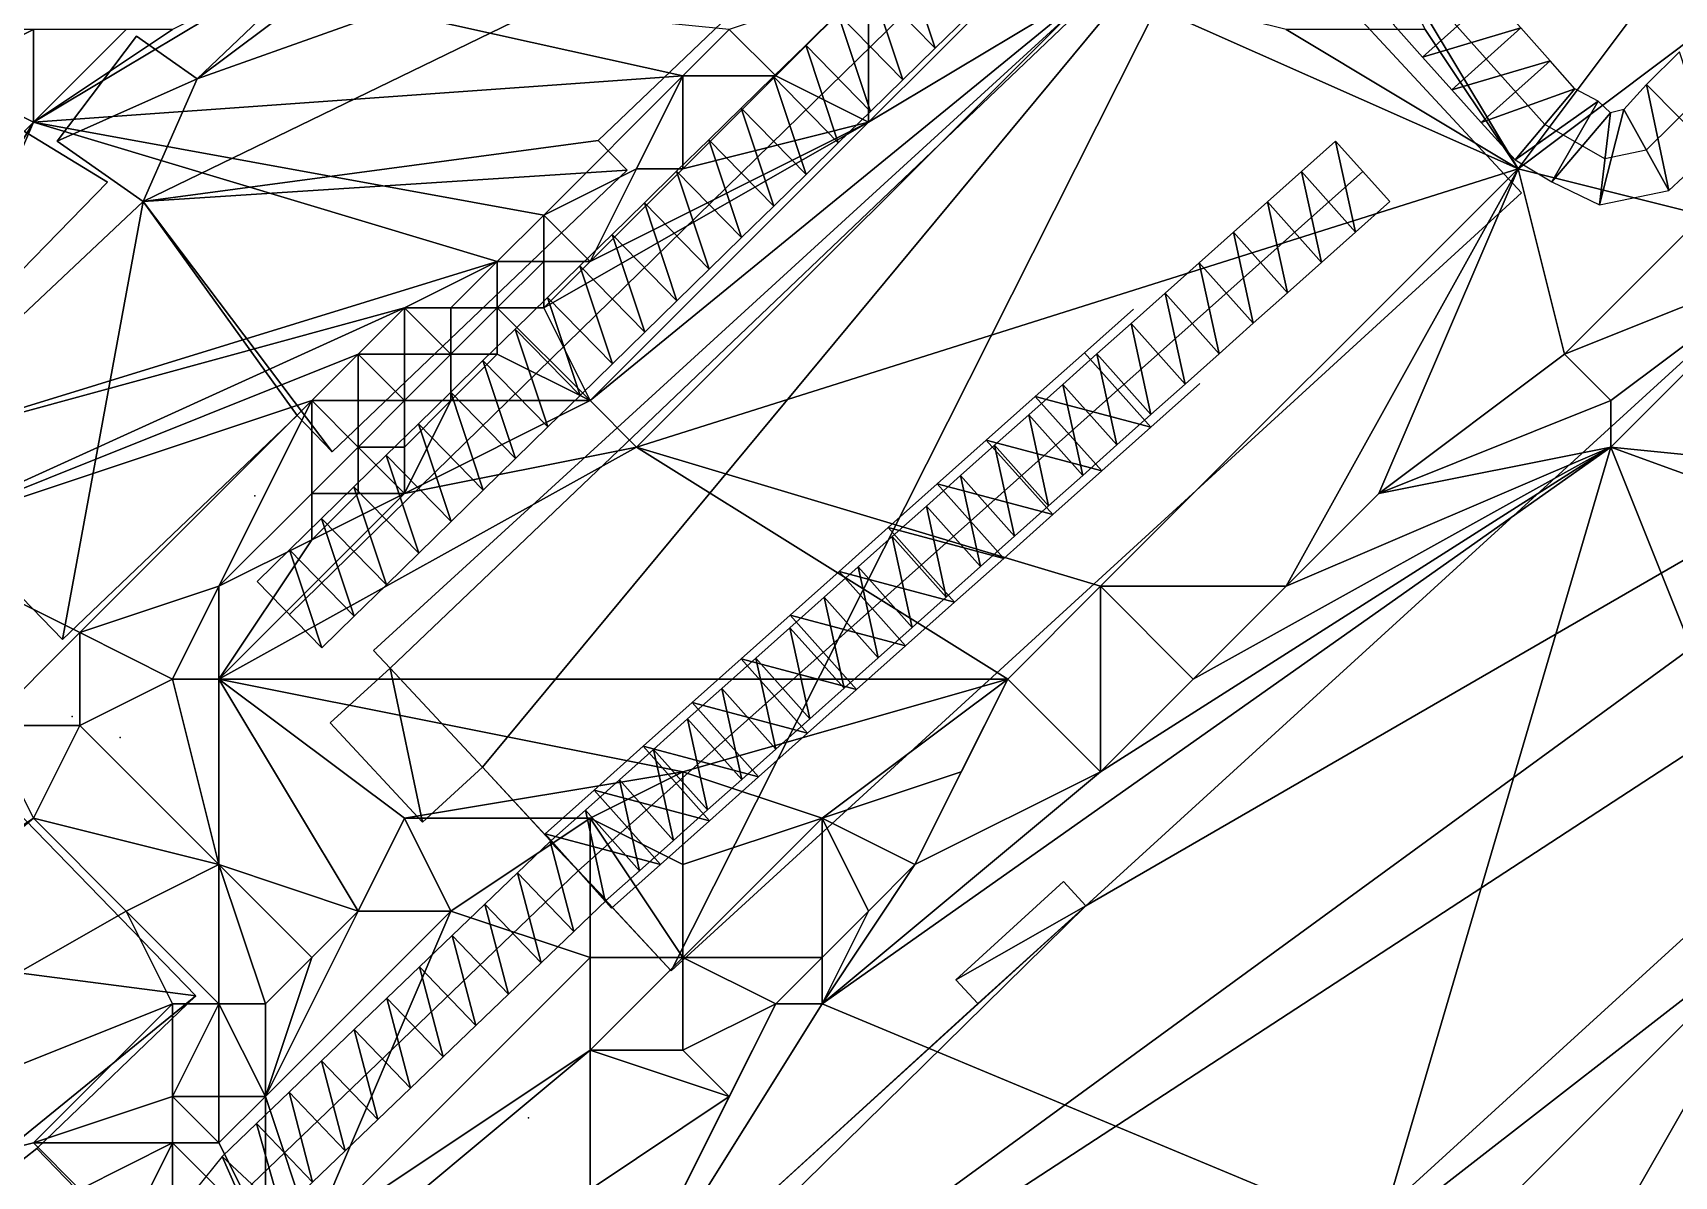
# Model space of a CAD drawing. Header units: metres. Extents: x -1103 to 901, y -902 to 905.
# Drawn here: x -998 to -927.3, y -407.4 to -358.1 of the extents above; entities that cross this region are included whole.
import ezdxf

# ---------------------------------------------------------------- set-up
doc = ezdxf.new("R2010")
doc.units = ezdxf.units.M
for name, color, linetype in [('OSM_BUILDING_FOOTPRINTS', 7, 'CONTINUOUS'), ('OSM_BUILDING_ROOFS', 1, 'CONTINUOUS'), ('OSM_BUILDING_WALLS', 8, 'CONTINUOUS'), ('OSM_RAIL_AXES', 6, 'CONTINUOUS'), ('OSM_RAIL_SURFACE', 7, 'CONTINUOUS'), ('OSM_ROAD_AXES', 2, 'CONTINUOUS'), ('OSM_ROAD_SURFACE', 9, 'CONTINUOUS'), ('OSM_TERRAIN', 3, 'CONTINUOUS'), ('OSM_TREES', 3, 'CONTINUOUS'), ('OSM_TUNNELS', 252, 'CONTINUOUS')]:
    doc.layers.add(name, color=color, linetype=linetype)

msp = doc.modelspace()

# ---------------------------------------------------------------- linework, layer by layer
at = {"layer": 'OSM_BUILDING_FOOTPRINTS'}
msp.add_polyline3d([(-958.97, -348.765, 14.446), (-973.649, -362.788, 14.446), (-972.4, -364.071, 14.446), (-985.112, -376.203, 14.446), (-986.626, -374.633, 14.446), (-996.74, -384.298, 14.446), (-1004.654, -376.137, 14.446), (-993.269, -365.409, 14.446), (-993.269, -365.409, 14.446), (-996.972, -362.811, 14.446), (-993.557, -358.287, 14.446), (-990.937, -360.123, 14.446), (-985.941, -355.357, 14.446)], dxfattribs=at)
for points in [[(-946.656, -351.231, 12.343), (-983.332, -384.774, 12.343), (-982.624, -385.537, 12.343), (-985.2, -387.892, 12.343), (-981.231, -392.172, 12.343), (-978.645, -389.805, 12.343), (-974.511, -394.273, 12.343), (-970.509, -398.586, 12.343), (-933.845, -365.043, 12.343), (-946.656, -351.231, 12.343)], [(-907.383, -354.504, 11.038), (-918.845, -364.966, 11.038), (-952.636, -395.777, 11.038), (-953.597, -394.726, 11.038), (-958.24, -398.962, 11.038), (-957.289, -399.99, 11.038), (-967.536, -409.335, 11.038), (-968.265, -408.539, 11.038), (-972.687, -412.576, 11.038), (-971.957, -413.361, 11.038), (-985, -425.25, 11.038), (-983.862, -426.499, 11.038), (-1002.918, -443.873, 11.038), (-997.402, -449.845, 11.038), (-995.965, -448.54, 11.038), (-992.173, -452.643, 11.038), (-990.128, -454.855, 11.038), (-896.594, -369.566, 11.038), (-900.319, -365.529, 11.038), (-898.628, -363.981, 11.038), (-907.383, -354.504, 11.038)], [(-1009.076, -370.884, 15.405), (-1000.134, -361.34, 15.405), (-994.806, -364.58, 15.405), (-1000.631, -370.563, 15.405), (-1003.295, -370.541, 15.405), (-1007.119, -372.974, 15.405), (-1009.076, -370.884, 15.405)], [(-1005.295, -397.801, 12.733), (-1006.025, -397.049, 12.733), (-1039.804, -429.42, 12.733), (-1034.377, -435.005, 12.733), (-1042.468, -442.746, 12.733), (-1036.012, -449.392, 12.733), (-1031.093, -444.692, 12.733), (-1029.844, -445.975, 12.733), (-993.291, -410.95, 12.733), (-997.856, -406.239, 12.733), (-990.992, -399.659, 12.733), (-998.818, -391.597, 12.733), (-1005.295, -397.801, 12.733)]]:
    msp.add_polyline3d(points, close=True, dxfattribs=at)
at = {"layer": 'OSM_BUILDING_ROOFS'}
for points in [[(-990.937, -360.123, 24.446), (-958.97, -348.765, 24.446), (-971.118, -345.293, 24.446)], [(-971.118, -345.293, 24.446), (-985.941, -355.357, 24.446), (-990.937, -360.123, 24.446)], [(-993.269, -365.409, 24.446), (-973.649, -362.788, 24.446), (-958.97, -348.765, 24.446)], [(-990.937, -360.123, 24.446), (-993.269, -365.409, 24.446), (-958.97, -348.765, 24.446)], [(-946.656, -351.231, 17.543), (-983.332, -384.774, 17.543), (-982.624, -385.537, 17.543)], [(-978.645, -389.805, 17.543), (-946.656, -351.231, 17.543), (-982.624, -385.537, 17.543)], [(-978.645, -389.805, 17.543), (-970.509, -398.586, 17.543), (-946.656, -351.231, 17.543)], [(-970.509, -398.586, 17.543), (-933.845, -365.043, 17.543), (-946.656, -351.231, 17.543)], [(-990.937, -360.123, 24.446), (-993.557, -358.287, 24.446), (-996.972, -362.811, 24.446)], [(-990.937, -360.123, 24.446), (-996.972, -362.811, 24.446), (-993.269, -365.409, 24.446)], [(-1000.134, -361.34, 25.405), (-1000.631, -370.563, 25.405), (-994.806, -364.58, 25.405)], [(-993.269, -365.409, 24.446), (-972.4, -364.071, 24.446), (-973.649, -362.788, 24.446)], [(-993.269, -365.409, 24.446), (-985.112, -376.203, 24.446), (-972.4, -364.071, 24.446)], [(-900.319, -365.529, 16.238), (-918.845, -364.966, 16.238), (-952.636, -395.777, 16.238)], [(-993.269, -365.409, 24.446), (-1004.654, -376.137, 24.446), (-996.74, -384.298, 24.446)], [(-993.269, -365.409, 24.446), (-996.74, -384.298, 24.446), (-986.626, -374.633, 24.446)], [(-993.269, -365.409, 24.446), (-986.626, -374.633, 24.446), (-985.112, -376.203, 24.446)], [(-983.862, -426.499, 16.238), (-896.594, -369.566, 16.238), (-900.319, -365.529, 16.238)], [(-983.862, -426.499, 16.238), (-900.319, -365.529, 16.238), (-952.636, -395.777, 16.238)], [(-983.862, -426.499, 16.238), (-990.128, -454.855, 16.238), (-896.594, -369.566, 16.238)], [(-982.624, -385.537, 17.543), (-985.2, -387.892, 17.543), (-981.231, -392.172, 17.543)], [(-982.624, -385.537, 17.543), (-981.231, -392.172, 17.543), (-978.645, -389.805, 17.543)], [(-978.645, -389.805, 17.543), (-974.511, -394.273, 17.543), (-970.509, -398.586, 17.543)], [(-990.992, -399.659, 17.933), (-998.818, -391.597, 17.933), (-1005.295, -397.801, 17.933)], [(-952.636, -395.777, 16.238), (-953.597, -394.726, 16.238), (-958.24, -398.962, 16.238)], [(-983.862, -426.499, 16.238), (-952.636, -395.777, 16.238), (-967.536, -409.335, 16.238)], [(-952.636, -395.777, 16.238), (-957.289, -399.99, 16.238), (-967.536, -409.335, 16.238)], [(-952.636, -395.777, 16.238), (-958.24, -398.962, 16.238), (-957.289, -399.99, 16.238)], [(-1034.377, -435.005, 17.933), (-990.992, -399.659, 17.933), (-1005.295, -397.801, 17.933)], [(-1034.377, -435.005, 17.933), (-997.856, -406.239, 17.933), (-990.992, -399.659, 17.933)], [(-1034.377, -435.005, 17.933), (-993.291, -410.95, 17.933), (-997.856, -406.239, 17.933)]]:
    msp.add_3dface(points, dxfattribs=at)
at = {"layer": 'OSM_BUILDING_WALLS'}
for points in [[(-973.649, -362.788, 14.446), (-958.97, -348.765, 14.446), (-958.97, -348.765, 24.446)], [(-973.649, -362.788, 14.446), (-958.97, -348.765, 24.446), (-973.649, -362.788, 24.446)], [(-946.656, -351.231, 12.343), (-983.332, -384.774, 12.343), (-983.332, -384.774, 17.543)], [(-946.656, -351.231, 12.343), (-983.332, -384.774, 17.543), (-946.656, -351.231, 17.543)], [(-933.845, -365.043, 12.343), (-946.656, -351.231, 12.343), (-946.656, -351.231, 17.543)], [(-933.845, -365.043, 12.343), (-946.656, -351.231, 17.543), (-933.845, -365.043, 17.543)], [(-985.941, -355.357, 14.446), (-990.937, -360.123, 14.446), (-990.937, -360.123, 24.446)], [(-985.941, -355.357, 14.446), (-990.937, -360.123, 24.446), (-985.941, -355.357, 24.446)], [(-993.557, -358.287, 14.446), (-996.972, -362.811, 14.446), (-996.972, -362.811, 24.446)], [(-993.557, -358.287, 14.446), (-996.972, -362.811, 24.446), (-993.557, -358.287, 24.446)], [(-990.937, -360.123, 14.446), (-993.557, -358.287, 14.446), (-993.557, -358.287, 24.446)], [(-990.937, -360.123, 14.446), (-993.557, -358.287, 24.446), (-990.937, -360.123, 24.446)], [(-994.806, -364.58, 15.405), (-1000.134, -361.34, 15.405), (-1000.134, -361.34, 25.405)], [(-994.806, -364.58, 15.405), (-1000.134, -361.34, 25.405), (-994.806, -364.58, 25.405)], [(-996.972, -362.811, 14.446), (-993.269, -365.409, 14.446), (-993.269, -365.409, 24.446)], [(-996.972, -362.811, 14.446), (-993.269, -365.409, 24.446), (-996.972, -362.811, 24.446)], [(-972.4, -364.071, 14.446), (-973.649, -362.788, 14.446), (-973.649, -362.788, 24.446)], [(-972.4, -364.071, 14.446), (-973.649, -362.788, 24.446), (-972.4, -364.071, 24.446)], [(-985.112, -376.203, 14.446), (-972.4, -364.071, 14.446), (-972.4, -364.071, 24.446)], [(-985.112, -376.203, 14.446), (-972.4, -364.071, 24.446), (-985.112, -376.203, 24.446)], [(-1000.631, -370.563, 15.405), (-994.806, -364.58, 15.405), (-994.806, -364.58, 25.405)], [(-1000.631, -370.563, 15.405), (-994.806, -364.58, 25.405), (-1000.631, -370.563, 25.405)], [(-970.509, -398.586, 12.343), (-933.845, -365.043, 12.343), (-933.845, -365.043, 17.543)], [(-970.509, -398.586, 12.343), (-933.845, -365.043, 17.543), (-970.509, -398.586, 17.543)], [(-918.845, -364.966, 11.038), (-952.636, -395.777, 11.038), (-952.636, -395.777, 16.238)], [(-918.845, -364.966, 11.038), (-952.636, -395.777, 16.238), (-918.845, -364.966, 16.238)], [(-993.269, -365.409, 14.446), (-1004.654, -376.137, 14.446), (-1004.654, -376.137, 24.446)], [(-993.269, -365.409, 14.446), (-1004.654, -376.137, 24.446), (-993.269, -365.409, 24.446)], [(-990.128, -454.855, 11.038), (-896.594, -369.566, 11.038), (-896.594, -369.566, 16.238)], [(-990.128, -454.855, 11.038), (-896.594, -369.566, 16.238), (-990.128, -454.855, 16.238)], [(-996.74, -384.298, 14.446), (-986.626, -374.633, 14.446), (-986.626, -374.633, 24.446)], [(-996.74, -384.298, 14.446), (-986.626, -374.633, 24.446), (-996.74, -384.298, 24.446)], [(-986.626, -374.633, 14.446), (-985.112, -376.203, 14.446), (-985.112, -376.203, 24.446)], [(-986.626, -374.633, 14.446), (-985.112, -376.203, 24.446), (-986.626, -374.633, 24.446)], [(-1004.654, -376.137, 14.446), (-996.74, -384.298, 14.446), (-996.74, -384.298, 24.446)], [(-1004.654, -376.137, 14.446), (-996.74, -384.298, 24.446), (-1004.654, -376.137, 24.446)], [(-983.332, -384.774, 12.343), (-982.624, -385.537, 12.343), (-982.624, -385.537, 17.543)], [(-983.332, -384.774, 12.343), (-982.624, -385.537, 17.543), (-983.332, -384.774, 17.543)], [(-982.624, -385.537, 12.343), (-985.2, -387.892, 12.343), (-985.2, -387.892, 17.543)], [(-982.624, -385.537, 12.343), (-985.2, -387.892, 17.543), (-982.624, -385.537, 17.543)], [(-985.2, -387.892, 12.343), (-981.231, -392.172, 12.343), (-981.231, -392.172, 17.543)], [(-985.2, -387.892, 12.343), (-981.231, -392.172, 17.543), (-985.2, -387.892, 17.543)], [(-981.231, -392.172, 12.343), (-978.645, -389.805, 12.343), (-978.645, -389.805, 17.543)], [(-981.231, -392.172, 12.343), (-978.645, -389.805, 17.543), (-981.231, -392.172, 17.543)], [(-978.645, -389.805, 12.343), (-974.511, -394.273, 12.343), (-974.511, -394.273, 17.543)], [(-978.645, -389.805, 12.343), (-974.511, -394.273, 17.543), (-978.645, -389.805, 17.543)], [(-990.992, -399.659, 12.733), (-998.818, -391.597, 12.733), (-998.818, -391.597, 17.933)], [(-990.992, -399.659, 12.733), (-998.818, -391.597, 17.933), (-990.992, -399.659, 17.933)], [(-974.511, -394.273, 12.343), (-970.509, -398.586, 12.343), (-970.509, -398.586, 17.543)], [(-974.511, -394.273, 12.343), (-970.509, -398.586, 17.543), (-974.511, -394.273, 17.543)], [(-953.597, -394.726, 11.038), (-958.24, -398.962, 11.038), (-958.24, -398.962, 16.238)], [(-953.597, -394.726, 11.038), (-958.24, -398.962, 16.238), (-953.597, -394.726, 16.238)], [(-952.636, -395.777, 11.038), (-953.597, -394.726, 11.038), (-953.597, -394.726, 16.238)], [(-952.636, -395.777, 11.038), (-953.597, -394.726, 16.238), (-952.636, -395.777, 16.238)], [(-958.24, -398.962, 11.038), (-957.289, -399.99, 11.038), (-957.289, -399.99, 16.238)], [(-958.24, -398.962, 11.038), (-957.289, -399.99, 16.238), (-958.24, -398.962, 16.238)], [(-997.856, -406.239, 12.733), (-990.992, -399.659, 12.733), (-990.992, -399.659, 17.933)], [(-997.856, -406.239, 12.733), (-990.992, -399.659, 17.933), (-997.856, -406.239, 17.933)], [(-957.289, -399.99, 11.038), (-967.536, -409.335, 11.038), (-967.536, -409.335, 16.238)], [(-957.289, -399.99, 11.038), (-967.536, -409.335, 16.238), (-957.289, -399.99, 16.238)], [(-993.291, -410.95, 12.733), (-997.856, -406.239, 12.733), (-997.856, -406.239, 17.933)], [(-993.291, -410.95, 12.733), (-997.856, -406.239, 17.933), (-993.291, -410.95, 17.933)]]:
    msp.add_3dface(points, dxfattribs=at)
at = {"layer": 'OSM_RAIL_AXES'}
for points in [[(-940.698, -364.115, 15.631), (-974.511, -394.273, 13.843)], [(-974.511, -394.273, 14.413), (-988.582, -407.776, 13.994), (-993.843, -414.334, 14.639), (-1002.509, -423.613, 14.852), (-1013.784, -437.68, 15.751), (-1032.011, -459.688, 16.295), (-1036.686, -468.082, 16.296), (-1057.069, -487.9, 17.326)]]:
    msp.add_polyline3d(points, dxfattribs=at)
at = {"layer": 'OSM_RAIL_SURFACE'}
for points in [[(-941.863, -362.809, 15.751), (-943.333, -364.12, 15.719), (-941.004, -366.732, 15.719)], [(-941.863, -362.809, 15.751), (-941.004, -366.732, 15.719), (-939.533, -365.421, 15.751)], [(-943.333, -364.12, 15.719), (-944.803, -365.431, 15.685), (-942.474, -368.043, 15.685)], [(-943.333, -364.12, 15.719), (-942.474, -368.043, 15.685), (-941.004, -366.732, 15.719)], [(-944.803, -365.431, 15.685), (-946.273, -366.742, 15.641), (-943.944, -369.354, 15.641)], [(-944.803, -365.431, 15.685), (-943.944, -369.354, 15.641), (-942.474, -368.043, 15.685)], [(-946.273, -366.742, 15.641), (-947.744, -368.054, 15.594), (-945.414, -370.666, 15.594)], [(-946.273, -366.742, 15.641), (-945.414, -370.666, 15.594), (-943.944, -369.354, 15.641)], [(-947.744, -368.054, 15.594), (-949.214, -369.365, 15.54), (-946.884, -371.977, 15.54)], [(-947.744, -368.054, 15.594), (-946.884, -371.977, 15.54), (-945.414, -370.666, 15.594)], [(-949.214, -369.365, 15.54), (-950.684, -370.676, 15.475), (-948.354, -373.288, 15.475)], [(-949.214, -369.365, 15.54), (-948.354, -373.288, 15.475), (-946.884, -371.977, 15.54)], [(-950.684, -370.676, 15.475), (-952.154, -371.987, 15.38), (-949.824, -374.599, 15.38)], [(-950.684, -370.676, 15.475), (-949.824, -374.599, 15.38), (-948.354, -373.288, 15.475)], [(-952.154, -371.987, 15.38), (-953.624, -373.299, 15.278), (-951.294, -375.911, 15.278)], [(-952.154, -371.987, 15.38), (-951.294, -375.911, 15.278), (-949.824, -374.599, 15.38)], [(-953.624, -373.299, 15.278), (-955.094, -374.61, 15.16), (-952.764, -377.222, 15.16)], [(-953.624, -373.299, 15.278), (-952.764, -377.222, 15.16), (-951.294, -375.911, 15.278)], [(-955.094, -374.61, 15.16), (-956.564, -375.921, 15.037), (-954.235, -378.533, 15.037)], [(-955.094, -374.61, 15.16), (-954.235, -378.533, 15.037), (-952.764, -377.222, 15.16)], [(-956.564, -375.921, 15.037), (-958.034, -377.232, 14.907), (-955.705, -379.844, 14.907)], [(-956.564, -375.921, 15.037), (-955.705, -379.844, 14.907), (-954.235, -378.533, 15.037)], [(-958.034, -377.232, 14.907), (-959.504, -378.543, 14.779), (-957.175, -381.155, 14.779)], [(-958.034, -377.232, 14.907), (-957.175, -381.155, 14.779), (-955.705, -379.844, 14.907)], [(-959.504, -378.543, 14.779), (-960.975, -379.855, 14.652), (-958.645, -382.467, 14.652)], [(-959.504, -378.543, 14.779), (-958.645, -382.467, 14.652), (-957.175, -381.155, 14.779)], [(-960.975, -379.855, 14.652), (-962.445, -381.166, 14.534), (-960.115, -383.778, 14.534)], [(-960.975, -379.855, 14.652), (-960.115, -383.778, 14.534), (-958.645, -382.467, 14.652)], [(-962.445, -381.166, 14.534), (-963.915, -382.477, 14.422), (-961.585, -385.089, 14.422)], [(-962.445, -381.166, 14.534), (-961.585, -385.089, 14.422), (-960.115, -383.778, 14.534)], [(-963.915, -382.477, 14.422), (-965.385, -383.788, 14.324), (-963.055, -386.4, 14.324)], [(-963.915, -382.477, 14.422), (-963.055, -386.4, 14.324), (-961.585, -385.089, 14.422)], [(-965.385, -383.788, 14.324), (-966.855, -385.1, 14.233), (-964.525, -387.712, 14.233)], [(-965.385, -383.788, 14.324), (-964.525, -387.712, 14.233), (-963.055, -386.4, 14.324)], [(-966.855, -385.1, 14.233), (-968.325, -386.411, 14.167), (-965.995, -389.023, 14.167)], [(-966.855, -385.1, 14.233), (-965.995, -389.023, 14.167), (-964.525, -387.712, 14.233)], [(-968.325, -386.411, 14.167), (-969.795, -387.722, 14.109), (-967.466, -390.334, 14.109)], [(-968.325, -386.411, 14.167), (-967.466, -390.334, 14.109), (-965.995, -389.023, 14.167)], [(-969.795, -387.722, 14.109), (-971.265, -389.033, 14.062), (-968.936, -391.645, 14.062)], [(-969.795, -387.722, 14.109), (-968.936, -391.645, 14.062), (-967.466, -390.334, 14.109)], [(-971.265, -389.033, 14.062), (-972.735, -390.345, 14.016), (-970.406, -392.957, 14.016)], [(-971.265, -389.033, 14.062), (-970.406, -392.957, 14.016), (-968.936, -391.645, 14.062)], [(-972.735, -390.345, 14.016), (-974.206, -391.656, 13.989), (-971.876, -394.268, 13.989)], [(-972.735, -390.345, 14.016), (-971.876, -394.268, 13.989), (-970.406, -392.957, 14.016)], [(-974.206, -391.656, 13.989), (-975.676, -392.967, 13.963), (-973.346, -395.579, 13.963)], [(-974.206, -391.656, 13.989), (-973.346, -395.579, 13.963), (-971.876, -394.268, 13.989)], [(-975.723, -393.01, 14.556), (-977.13, -394.361, 14.419), (-974.706, -396.886, 14.422)], [(-975.723, -393.01, 14.556), (-974.706, -396.886, 14.422), (-973.299, -395.536, 14.665)], [(-977.13, -394.361, 14.419), (-978.537, -395.711, 14.307), (-976.113, -398.236, 14.323)], [(-977.13, -394.361, 14.419), (-976.113, -398.236, 14.323), (-974.706, -396.886, 14.422)], [(-978.537, -395.711, 14.307), (-979.944, -397.061, 14.21), (-977.52, -399.587, 14.238)], [(-978.537, -395.711, 14.307), (-977.52, -399.587, 14.238), (-976.113, -398.236, 14.323)], [(-979.944, -397.061, 14.21), (-981.351, -398.412, 14.136), (-978.928, -400.937, 14.152)], [(-979.944, -397.061, 14.21), (-978.928, -400.937, 14.152), (-977.52, -399.587, 14.238)], [(-981.351, -398.412, 14.136), (-982.758, -399.762, 14.08), (-980.335, -402.287, 14.067)], [(-981.351, -398.412, 14.136), (-980.335, -402.287, 14.067), (-978.928, -400.937, 14.152)], [(-982.758, -399.762, 14.08), (-984.165, -401.112, 14.024), (-981.742, -403.638, 13.982)], [(-982.758, -399.762, 14.08), (-981.742, -403.638, 13.982), (-980.335, -402.287, 14.067)], [(-984.165, -401.112, 14.024), (-985.572, -402.463, 13.968), (-983.149, -404.988, 13.897)], [(-984.165, -401.112, 14.024), (-983.149, -404.988, 13.897), (-981.742, -403.638, 13.982)], [(-985.572, -402.463, 13.968), (-986.979, -403.813, 13.912), (-984.556, -406.338, 13.816)], [(-985.572, -402.463, 13.968), (-984.556, -406.338, 13.816), (-983.149, -404.988, 13.897)], [(-986.979, -403.813, 13.912), (-988.386, -405.163, 13.973), (-985.963, -407.689, 13.76)], [(-986.979, -403.813, 13.912), (-985.963, -407.689, 13.76), (-984.556, -406.338, 13.816)], [(-988.386, -405.163, 13.973), (-989.867, -406.589, 14.09), (-987.296, -408.964, 13.969)], [(-988.386, -405.163, 13.973), (-987.296, -408.964, 13.969), (-985.963, -407.689, 13.76)], [(-989.867, -406.589, 14.09), (-990.999, -407.993, 14.259), (-988.269, -410.183, 14.238)], [(-989.867, -406.589, 14.09), (-988.269, -410.183, 14.238), (-987.296, -408.964, 13.969)]]:
    msp.add_3dface(points, dxfattribs=at)
at = {"layer": 'OSM_ROAD_AXES'}
for points in [[(-895.832, -330.948, 15.031), (-928.473, -363.197, 15.164), (-930.253, -363.573, 15.221), (-932.839, -362.091, 15.52), (-948.005, -345.138, 17.65), (-956.937, -335.151, 18.687)], [(-948.005, -345.138, 17.65), (-986.957, -383.225, 15.367)]]:
    msp.add_polyline3d(points, dxfattribs=at)
at = {"layer": 'OSM_ROAD_SURFACE'}
for points in [[(-960.533, -354.59, 16.938), (-961.924, -355.95, 16.767), (-959.127, -358.81, 16.749)], [(-960.533, -354.59, 16.938), (-959.127, -358.81, 16.749), (-957.736, -357.45, 16.91)], [(-961.924, -355.95, 16.767), (-963.315, -357.31, 16.632), (-960.518, -360.17, 16.588)], [(-961.924, -355.95, 16.767), (-960.518, -360.17, 16.588), (-959.127, -358.81, 16.749)], [(-935.14, -356.519, 15.965), (-939.385, -357.773, 15.678), (-938.121, -359.186, 15.618)], [(-933.876, -357.932, 15.878), (-935.14, -356.519, 15.965), (-938.121, -359.186, 15.618)], [(-963.315, -357.31, 16.632), (-964.706, -358.671, 16.504), (-961.91, -361.531, 16.427)], [(-963.315, -357.31, 16.632), (-961.91, -361.531, 16.427), (-960.518, -360.17, 16.588)], [(-933.876, -357.932, 15.878), (-938.121, -359.186, 15.618), (-936.857, -360.599, 15.558)], [(-932.612, -359.344, 15.79), (-933.876, -357.932, 15.878), (-936.857, -360.599, 15.558)], [(-964.706, -358.671, 16.504), (-966.097, -360.031, 16.38), (-963.301, -362.891, 16.347)], [(-964.706, -358.671, 16.504), (-963.301, -362.891, 16.347), (-961.91, -361.531, 16.427)], [(-932.612, -359.344, 15.79), (-936.857, -360.599, 15.558), (-935.594, -362.011, 15.499)], [(-931.551, -360.561, 15.714), (-932.612, -359.344, 15.79), (-935.594, -362.011, 15.499)], [(-927.04, -358.97, 15.259), (-928.459, -360.372, 15.279), (-925.648, -363.217, 15.122)], [(-966.097, -360.031, 16.38), (-967.488, -361.391, 16.314), (-964.692, -364.251, 16.281)], [(-966.097, -360.031, 16.38), (-964.692, -364.251, 16.281), (-963.301, -362.891, 16.347)], [(-931.551, -360.561, 15.714), (-935.594, -362.011, 15.499), (-934.128, -363.62, 15.427)], [(-930.552, -361.096, 15.41), (-931.551, -360.561, 15.714), (-934.128, -363.62, 15.427)], [(-928.459, -360.372, 15.279), (-929.445, -361.448, 15.29), (-927.501, -364.945, 15.137)], [(-928.459, -360.372, 15.279), (-927.501, -364.945, 15.137), (-925.648, -363.217, 15.122)], [(-967.488, -361.391, 16.314), (-968.879, -362.751, 16.249), (-966.083, -365.611, 16.215)], [(-967.488, -361.391, 16.314), (-966.083, -365.611, 16.215), (-964.692, -364.251, 16.281)], [(-930.552, -361.096, 15.41), (-934.128, -363.62, 15.427), (-932.54, -364.567, 15.32)], [(-930.017, -361.586, 15.308), (-930.552, -361.096, 15.41), (-932.54, -364.567, 15.32)], [(-929.445, -361.448, 15.29), (-930.017, -361.586, 15.308), (-930.488, -365.559, 15.193)], [(-929.445, -361.448, 15.29), (-930.488, -365.559, 15.193), (-927.501, -364.945, 15.137)], [(-930.017, -361.586, 15.308), (-932.54, -364.567, 15.32), (-930.488, -365.559, 15.193)], [(-968.879, -362.751, 16.249), (-970.271, -364.112, 16.188), (-967.474, -366.972, 16.149)], [(-968.879, -362.751, 16.249), (-967.474, -366.972, 16.149), (-966.083, -365.611, 16.215)], [(-970.271, -364.112, 16.188), (-971.662, -365.472, 16.151), (-968.865, -368.332, 16.082)], [(-970.271, -364.112, 16.188), (-968.865, -368.332, 16.082), (-967.474, -366.972, 16.149)], [(-971.662, -365.472, 16.151), (-973.053, -366.832, 16.114), (-970.256, -369.692, 16.016)], [(-971.662, -365.472, 16.151), (-970.256, -369.692, 16.016), (-968.865, -368.332, 16.082)], [(-973.053, -366.832, 16.114), (-974.444, -368.193, 16.08), (-971.648, -371.053, 15.95)], [(-973.053, -366.832, 16.114), (-971.648, -371.053, 15.95), (-970.256, -369.692, 16.016)], [(-974.444, -368.193, 16.08), (-975.835, -369.553, 16.047), (-973.039, -372.413, 15.884)], [(-974.444, -368.193, 16.08), (-973.039, -372.413, 15.884), (-971.648, -371.053, 15.95)], [(-975.835, -369.553, 16.047), (-977.226, -370.913, 16.283), (-974.43, -373.773, 15.819)], [(-975.835, -369.553, 16.047), (-974.43, -373.773, 15.819), (-973.039, -372.413, 15.884)], [(-977.226, -370.913, 16.283), (-978.618, -372.273, 15.929), (-975.821, -375.133, 15.714)], [(-977.226, -370.913, 16.283), (-975.821, -375.133, 15.714), (-974.43, -373.773, 15.819)], [(-978.618, -372.273, 15.929), (-980.009, -373.634, 15.877), (-977.212, -376.494, 15.538)], [(-978.618, -372.273, 15.929), (-977.212, -376.494, 15.538), (-975.821, -375.133, 15.714)], [(-980.009, -373.634, 15.877), (-981.4, -374.994, 15.793), (-978.603, -377.854, 15.43)], [(-980.009, -373.634, 15.877), (-978.603, -377.854, 15.43), (-977.212, -376.494, 15.538)], [(-981.4, -374.994, 15.793), (-982.791, -376.354, 15.821), (-979.995, -379.214, 15.392)], [(-981.4, -374.994, 15.793), (-979.995, -379.214, 15.392), (-978.603, -377.854, 15.43)], [(-982.791, -376.354, 15.821), (-984.182, -377.715, 15.628), (-981.386, -380.575, 15.353)], [(-982.791, -376.354, 15.821), (-981.386, -380.575, 15.353), (-979.995, -379.214, 15.392)], [(-984.182, -377.715, 15.628), (-985.573, -379.075, 15.566), (-982.777, -381.935, 15.315)], [(-984.182, -377.715, 15.628), (-982.777, -381.935, 15.315), (-981.386, -380.575, 15.353)], [(-985.573, -379.075, 15.566), (-986.965, -380.435, 15.519), (-984.168, -383.295, 15.317)], [(-985.573, -379.075, 15.566), (-984.168, -383.295, 15.317), (-982.777, -381.935, 15.315)], [(-986.965, -380.435, 15.519), (-988.356, -381.795, 15.534), (-985.559, -384.655, 15.323)], [(-986.965, -380.435, 15.519), (-985.559, -384.655, 15.323), (-984.168, -383.295, 15.317)]]:
    msp.add_3dface(points, dxfattribs=at)
at = {"layer": 'OSM_TERRAIN'}
for points in [[(-938, -358, 15.719), (-934, -364, 15.349), (-940, -354, 16.024)], [(-934, -364, 15.349), (-928, -356, 16.087), (-940, -354, 16.024)], [(-998, -362, 17.522), (-970, -360, 17.186), (-988, -356, 17.546)], [(-998, -362, 17.522), (-988, -356, 17.546), (-992, -358, 17.714)], [(-970, -360, 17.186), (-968, -358, 17.231), (-988, -356, 17.546)], [(-972, -376, 15.204), (-952, -356, 15.258), (-974, -374, 15.761)], [(-974, -374, 15.761), (-952, -356, 15.258), (-962, -362, 16.343)], [(-934, -364, 15.349), (-952, -356, 15.258), (-972, -376, 15.204)], [(-966, -360, 16.318), (-962, -356, 16.709), (-968, -358, 17.231)], [(-966, -360, 16.318), (-962, -362, 16.343), (-962, -356, 16.709)], [(-962, -362, 16.343), (-952, -356, 15.258), (-956, -356, 17.045)], [(-962, -362, 16.343), (-956, -356, 17.045), (-962, -356, 16.709)], [(-934, -364, 15.349), (-944, -358, 15.204), (-952, -356, 15.258)], [(-934, -364, 15.349), (-926, -358, 15.194), (-928, -356, 16.087)], [(-1002, -360, 19.787), (-998, -358, 18.128), (-1004, -358, 19.772)], [(-1002, -360, 19.787), (-998, -362, 17.522), (-998, -358, 18.128)], [(-998, -362, 17.522), (-994, -358, 17.529), (-998, -358, 18.128)], [(-998, -362, 17.522), (-992, -358, 17.714), (-994, -358, 17.529)], [(-970, -360, 17.186), (-966, -360, 16.318), (-968, -358, 17.231)], [(-934, -364, 15.349), (-938, -358, 15.719), (-944, -358, 15.204)], [(-934, -364, 15.349), (-926, -366, 15.007), (-926, -358, 15.194)], [(-1004, -368, 18.116), (-998, -362, 17.522), (-1002, -360, 19.787)], [(-976, -366, 17.211), (-970, -360, 17.186), (-998, -362, 17.522)], [(-976, -366, 17.211), (-972, -364, 16.58), (-970, -360, 17.186)], [(-972, -364, 16.58), (-970, -364, 16.104), (-970, -360, 17.186)], [(-970, -364, 16.104), (-962, -362, 16.343), (-966, -360, 16.318)], [(-970, -364, 16.104), (-966, -360, 16.318), (-970, -360, 17.186)], [(-1004, -372, 17.639), (-1004, -376, 17.535), (-998, -362, 17.522)], [(-1004, -372, 17.639), (-998, -362, 17.522), (-1004, -368, 18.116)], [(-1004, -376, 17.535), (-978, -368, 17.186), (-998, -362, 17.522)], [(-978, -368, 17.186), (-976, -366, 17.211), (-998, -362, 17.522)], [(-974, -374, 15.761), (-962, -362, 16.343), (-976, -370, 15.912)], [(-976, -370, 15.912), (-962, -362, 16.343), (-974, -368, 15.973)], [(-974, -368, 15.973), (-962, -362, 16.343), (-970, -364, 16.104)], [(-974, -368, 15.973), (-972, -364, 16.58), (-976, -366, 17.211)], [(-974, -368, 15.973), (-970, -364, 16.104), (-972, -364, 16.58)], [(-972, -376, 15.204), (-952, -382, 15.177), (-934, -364, 15.349)], [(-952, -382, 15.177), (-944, -382, 14.844), (-934, -364, 15.349)], [(-944, -382, 14.844), (-940, -378, 14.879), (-934, -364, 15.349)], [(-940, -378, 14.879), (-932, -372, 14.648), (-934, -364, 15.349)], [(-934, -364, 15.349), (-932, -372, 14.648), (-926, -366, 15.007)], [(-978, -368, 17.186), (-976, -368, 16.477), (-976, -366, 17.211)], [(-976, -368, 16.477), (-974, -368, 15.973), (-976, -366, 17.211)], [(-932, -372, 14.648), (-922, -368, 13.236), (-926, -366, 15.007)], [(-982, -370, 17.371), (-978, -368, 17.186), (-1004, -376, 17.535)], [(-982, -370, 17.371), (-980, -370, 17.158), (-978, -368, 17.186)], [(-980, -370, 17.158), (-978, -370, 16.397), (-978, -368, 17.186)], [(-978, -370, 16.397), (-976, -370, 15.912), (-976, -368, 16.477)], [(-978, -370, 16.397), (-976, -368, 16.477), (-978, -368, 17.186)], [(-976, -370, 15.912), (-974, -368, 15.973), (-976, -368, 16.477)], [(-930, -374, 13.517), (-922, -368, 13.236), (-932, -372, 14.648)], [(-930, -376, 13.236), (-922, -368, 13.236), (-930, -374, 13.517)], [(-930, -376, 13.236), (-910, -378, 13.236), (-922, -368, 13.236)], [(-984, -372, 17.371), (-982, -370, 17.371), (-1004, -380, 17.245)], [(-1004, -380, 17.245), (-982, -370, 17.371), (-1004, -376, 17.535)], [(-984, -372, 17.371), (-982, -372, 17.127), (-982, -370, 17.371)], [(-982, -372, 17.127), (-980, -372, 16.31), (-982, -370, 17.371)], [(-980, -372, 16.31), (-980, -370, 17.158), (-982, -370, 17.371)], [(-980, -372, 16.31), (-978, -372, 15.803), (-978, -370, 16.397)], [(-980, -372, 16.31), (-978, -370, 16.397), (-980, -370, 17.158)], [(-978, -372, 15.803), (-974, -374, 15.761), (-978, -370, 16.397)], [(-974, -374, 15.761), (-976, -370, 15.912), (-978, -370, 16.397)], [(-986, -374, 17.371), (-984, -372, 17.371), (-1004, -380, 17.245)], [(-986, -374, 17.371), (-984, -374, 17.088), (-984, -372, 17.371)], [(-984, -374, 17.088), (-982, -374, 16.205), (-984, -372, 17.371)], [(-982, -374, 16.205), (-982, -372, 17.127), (-984, -372, 17.371)], [(-982, -374, 16.205), (-980, -374, 15.716), (-980, -372, 16.31)], [(-982, -374, 16.205), (-980, -372, 16.31), (-982, -372, 17.127)], [(-980, -374, 15.716), (-978, -372, 15.803), (-980, -372, 16.31)], [(-980, -374, 15.716), (-974, -374, 15.761), (-978, -372, 15.803)], [(-940, -378, 14.879), (-930, -374, 13.517), (-932, -372, 14.648)], [(-996, -384, 17.273), (-986, -374, 17.371), (-1004, -380, 17.245)], [(-996, -384, 17.273), (-990, -382, 15.622), (-986, -374, 17.371)], [(-990, -382, 15.622), (-986, -378, 15.801), (-986, -374, 17.371)], [(-986, -378, 15.801), (-984, -376, 16.094), (-986, -374, 17.371)], [(-984, -376, 16.094), (-984, -374, 17.088), (-986, -374, 17.371)], [(-984, -376, 16.094), (-982, -376, 15.57), (-982, -374, 16.205)], [(-984, -376, 16.094), (-982, -374, 16.205), (-984, -374, 17.088)], [(-982, -378, 15.534), (-972, -376, 15.204), (-974, -374, 15.761)], [(-982, -378, 15.534), (-980, -374, 15.716), (-982, -376, 15.57)], [(-982, -378, 15.534), (-974, -374, 15.761), (-980, -374, 15.716)], [(-982, -376, 15.57), (-980, -374, 15.716), (-982, -374, 16.205)], [(-930, -376, 13.236), (-930, -374, 13.517), (-940, -378, 14.879)], [(-990, -386, 15.298), (-956, -386, 15.087), (-972, -376, 15.204)], [(-990, -386, 15.298), (-972, -376, 15.204), (-982, -378, 15.534)], [(-986, -378, 15.801), (-984, -378, 15.456), (-984, -376, 16.094)], [(-984, -378, 15.456), (-982, -378, 15.534), (-984, -376, 16.094)], [(-982, -378, 15.534), (-982, -376, 15.57), (-984, -376, 16.094)], [(-956, -386, 15.087), (-952, -382, 15.177), (-972, -376, 15.204)], [(-964, -400, 13.103), (-930, -376, 13.236), (-952, -390, 14.05)], [(-964, -400, 13.103), (-940, -410, 13.13), (-930, -376, 13.236)], [(-952, -390, 14.05), (-930, -376, 13.236), (-948, -386, 14.558)], [(-948, -386, 14.558), (-930, -376, 13.236), (-944, -382, 14.844)], [(-944, -382, 14.844), (-930, -376, 13.236), (-940, -378, 14.879)], [(-940, -410, 13.13), (-922, -396, 13.218), (-930, -376, 13.236)], [(-922, -396, 13.218), (-908, -384, 13.23), (-930, -376, 13.236)], [(-908, -384, 13.23), (-910, -378, 13.236), (-930, -376, 13.236)], [(-990, -386, 15.298), (-982, -378, 15.534), (-986, -380, 15.409)], [(-990, -382, 15.622), (-986, -380, 15.409), (-986, -378, 15.801)], [(-986, -380, 15.409), (-984, -378, 15.456), (-986, -378, 15.801)], [(-986, -380, 15.409), (-982, -378, 15.534), (-984, -378, 15.456)], [(-1000, -388, 16.089), (-996, -384, 17.273), (-1004, -380, 17.245)], [(-990, -386, 15.298), (-986, -380, 15.409), (-990, -382, 15.622)], [(-992, -386, 15.486), (-990, -382, 15.622), (-996, -384, 17.273)], [(-992, -386, 15.486), (-990, -386, 15.298), (-990, -382, 15.622)], [(-956, -386, 15.087), (-952, -390, 14.05), (-952, -382, 15.177)], [(-952, -390, 14.05), (-948, -386, 14.558), (-952, -382, 15.177)], [(-948, -386, 14.558), (-944, -382, 14.844), (-952, -382, 15.177)], [(-996, -388, 15.8), (-996, -384, 17.273), (-1000, -388, 16.089)], [(-996, -388, 15.8), (-992, -386, 15.486), (-996, -384, 17.273)], [(-990, -394, 14.764), (-992, -386, 15.486), (-996, -388, 15.8)], [(-990, -394, 14.764), (-990, -386, 15.298), (-992, -386, 15.486)], [(-990, -394, 14.764), (-984, -396, 14.247), (-990, -386, 15.298)], [(-984, -396, 14.247), (-982, -392, 15.109), (-990, -386, 15.298)], [(-982, -392, 15.109), (-970, -390, 15.204), (-990, -386, 15.298)], [(-970, -390, 15.204), (-956, -386, 15.087), (-990, -386, 15.298)], [(-970, -390, 15.204), (-964, -392, 15.204), (-956, -386, 15.087)], [(-964, -392, 15.204), (-958, -390, 14.511), (-956, -386, 15.087)], [(-958, -390, 14.511), (-960, -394, 13.663), (-956, -386, 15.087)], [(-960, -394, 13.663), (-952, -390, 14.05), (-956, -386, 15.087)], [(-1016, -404, 16.616), (-998, -392, 16.37), (-1000, -388, 16.089)], [(-998, -392, 16.37), (-996, -388, 15.8), (-1000, -388, 16.089)], [(-998, -392, 16.37), (-990, -394, 14.764), (-996, -388, 15.8)], [(-974, -392, 14.524), (-970, -390, 15.204), (-982, -392, 15.109)], [(-970, -394, 15.14), (-970, -390, 15.204), (-974, -392, 14.524)], [(-970, -394, 15.14), (-964, -392, 15.204), (-970, -390, 15.204)], [(-960, -394, 13.663), (-958, -390, 14.511), (-964, -392, 15.204)], [(-960, -394, 13.663), (-964, -400, 13.103), (-952, -390, 14.05)], [(-1016, -404, 16.616), (-1022, -412, 16.522), (-998, -392, 16.37)], [(-1022, -412, 16.522), (-994, -396, 16.29), (-998, -392, 16.37)], [(-994, -396, 16.29), (-990, -394, 14.764), (-998, -392, 16.37)], [(-984, -396, 14.247), (-980, -396, 14.114), (-982, -392, 15.109)], [(-980, -396, 14.114), (-974, -392, 14.524), (-982, -392, 15.109)], [(-974, -398, 14.287), (-974, -392, 14.524), (-980, -396, 14.114)], [(-974, -398, 14.287), (-970, -398, 15.204), (-974, -392, 14.524)], [(-970, -398, 15.204), (-970, -394, 15.14), (-974, -392, 14.524)], [(-970, -398, 15.204), (-964, -398, 13.239), (-964, -392, 15.204)], [(-970, -398, 15.204), (-964, -392, 15.204), (-970, -394, 15.14)], [(-964, -398, 13.239), (-962, -396, 13.445), (-964, -392, 15.204)], [(-962, -396, 13.445), (-960, -394, 13.663), (-964, -392, 15.204)], [(-990, -400, 15.894), (-990, -394, 14.764), (-994, -396, 16.29)], [(-988, -400, 14.785), (-990, -394, 14.764), (-990, -400, 15.894)], [(-988, -400, 14.785), (-986, -398, 14.257), (-990, -394, 14.764)], [(-986, -398, 14.257), (-984, -396, 14.247), (-990, -394, 14.764)], [(-962, -396, 13.445), (-964, -400, 13.103), (-960, -394, 13.663)], [(-1022, -412, 16.522), (-992, -400, 16.439), (-994, -396, 16.29)], [(-992, -400, 16.439), (-990, -400, 15.894), (-994, -396, 16.29)], [(-986, -410, 13.548), (-980, -396, 14.114), (-988, -404, 13.783)], [(-986, -398, 14.257), (-988, -404, 13.783), (-984, -396, 14.247)], [(-988, -404, 13.783), (-980, -396, 14.114), (-984, -396, 14.247)], [(-986, -410, 13.548), (-974, -398, 14.287), (-980, -396, 14.114)], [(-964, -398, 13.239), (-964, -400, 13.103), (-962, -396, 13.445)], [(-946, -420, 12.045), (-922, -396, 13.218), (-940, -410, 13.13)], [(-946, -420, 12.045), (-946, -438, 11.218), (-922, -396, 13.218)], [(-946, -438, 11.218), (-914, -410, 12.888), (-922, -396, 13.218)], [(-988, -400, 14.785), (-988, -404, 13.783), (-986, -398, 14.257)], [(-986, -410, 13.548), (-974, -402, 13.367), (-974, -398, 14.287)], [(-974, -402, 13.367), (-970, -402, 13.45), (-970, -398, 15.204)], [(-974, -402, 13.367), (-970, -398, 15.204), (-974, -398, 14.287)], [(-970, -402, 13.45), (-966, -400, 13.149), (-970, -398, 15.204)], [(-966, -400, 13.149), (-964, -398, 13.239), (-970, -398, 15.204)], [(-966, -400, 13.149), (-964, -400, 13.103), (-964, -398, 13.239)], [(-998, -406, 16.439), (-992, -400, 16.439), (-1022, -412, 16.522)], [(-998, -406, 16.439), (-992, -404, 15.051), (-992, -400, 16.439)], [(-992, -404, 15.051), (-990, -404, 14.037), (-990, -400, 15.894)], [(-992, -404, 15.051), (-990, -400, 15.894), (-992, -400, 16.439)], [(-990, -404, 14.037), (-988, -404, 13.783), (-990, -400, 15.894)], [(-990, -400, 15.894), (-988, -404, 13.783), (-988, -400, 14.785)], [(-968, -404, 12.982), (-974, -416, 13.236), (-966, -400, 13.149)], [(-966, -400, 13.149), (-974, -416, 13.236), (-964, -400, 13.103)], [(-974, -416, 13.236), (-940, -410, 13.13), (-964, -400, 13.103)], [(-968, -404, 12.982), (-966, -400, 13.149), (-970, -402, 13.45)], [(-986, -412, 13.059), (-974, -402, 13.367), (-986, -410, 13.548)], [(-986, -412, 13.059), (-974, -408, 12.943), (-974, -402, 13.367)], [(-974, -408, 12.943), (-968, -404, 12.982), (-974, -402, 13.367)], [(-974, -402, 13.367), (-968, -404, 12.982), (-970, -402, 13.45)], [(-992, -406, 14.058), (-992, -404, 15.051), (-998, -406, 16.439)], [(-992, -406, 14.058), (-990, -406, 13.936), (-992, -404, 15.051)], [(-990, -406, 13.936), (-990, -404, 14.037), (-992, -404, 15.051)], [(-988, -410, 14.096), (-988, -404, 13.783), (-990, -406, 13.936)], [(-990, -406, 13.936), (-988, -404, 13.783), (-990, -404, 14.037)], [(-988, -410, 14.096), (-986, -410, 13.548), (-988, -404, 13.783)], [(-974, -408, 12.943), (-974, -416, 13.236), (-968, -404, 12.982)], [(-996, -408, 16.376), (-998, -406, 16.439), (-1022, -412, 16.522)], [(-996, -408, 16.376), (-992, -406, 14.058), (-998, -406, 16.439)], [(-994, -410, 15.161), (-992, -406, 14.058), (-996, -408, 16.376)], [(-992, -412, 14.487), (-992, -406, 14.058), (-994, -410, 15.161)], [(-992, -412, 14.487), (-988, -410, 14.096), (-992, -406, 14.058)], [(-992, -406, 14.058), (-988, -410, 14.096), (-990, -406, 13.936)]]:
    msp.add_3dface(points, dxfattribs=at)
at = {"layer": 'OSM_TREES'}
for p in [(-988.45, -378.105, 16.64), (-996.32, -387.616, 15.964), (-994.253, -388.523, 15.575), (-976.655, -404.912, 13.249)]:
    msp.add_point(p, dxfattribs=at)
at = {"layer": 'OSM_TUNNELS'}
for points in [[(-950.583, -370.05, 15.079), (-952.696, -371.935, 14.943), (-952.696, -371.935, 15.311)], [(-950.583, -370.05, 15.079), (-952.696, -371.935, 15.311), (-950.583, -370.05, 15.379)], [(-950.583, -370.05, 15.079), (-950.583, -370.05, 15.379), (-952.696, -371.935, 15.311)], [(-950.583, -370.05, 15.079), (-952.696, -371.935, 15.311), (-952.696, -371.935, 14.943)], [(-952.696, -371.935, 14.943), (-954.809, -373.82, 14.784), (-954.809, -373.82, 15.293)], [(-952.696, -371.935, 14.943), (-954.809, -373.82, 15.293), (-952.696, -371.935, 15.311)], [(-952.696, -371.935, 14.943), (-952.696, -371.935, 15.311), (-954.809, -373.82, 15.293)], [(-952.696, -371.935, 14.943), (-954.809, -373.82, 15.293), (-954.809, -373.82, 14.784)], [(-949.834, -375.144, 21.443), (-954.809, -373.82, 21.284), (-952.696, -371.935, 21.443)], [(-949.834, -375.144, 22.143), (-952.696, -371.935, 22.143), (-954.809, -373.82, 21.984)], [(-947.72, -373.259, 15.079), (-947.72, -373.259, 15.379), (-949.834, -375.144, 15.287)], [(-947.72, -373.259, 15.079), (-949.834, -375.144, 15.287), (-949.834, -375.144, 14.943)], [(-947.72, -373.259, 15.079), (-949.834, -375.144, 14.943), (-949.834, -375.144, 15.287)], [(-947.72, -373.259, 15.079), (-949.834, -375.144, 15.287), (-947.72, -373.259, 15.379)], [(-954.809, -373.82, 14.784), (-956.922, -375.704, 14.609), (-956.922, -375.704, 15.274)], [(-954.809, -373.82, 14.784), (-956.922, -375.704, 15.274), (-954.809, -373.82, 15.293)], [(-954.809, -373.82, 14.784), (-954.809, -373.82, 15.293), (-956.922, -375.704, 15.274)], [(-954.809, -373.82, 14.784), (-956.922, -375.704, 15.274), (-956.922, -375.704, 14.609)], [(-951.947, -377.029, 21.284), (-956.922, -375.704, 21.109), (-954.809, -373.82, 21.284)], [(-951.947, -377.029, 21.984), (-954.809, -373.82, 21.984), (-956.922, -375.704, 21.809)], [(-949.834, -375.144, 21.443), (-951.947, -377.029, 21.284), (-954.809, -373.82, 21.284)], [(-949.834, -375.144, 22.143), (-954.809, -373.82, 21.984), (-951.947, -377.029, 21.984)], [(-949.834, -375.144, 14.943), (-949.834, -375.144, 15.287), (-951.947, -377.029, 15.269)], [(-949.834, -375.144, 14.943), (-951.947, -377.029, 15.269), (-951.947, -377.029, 14.784)], [(-949.834, -375.144, 14.943), (-951.947, -377.029, 14.784), (-951.947, -377.029, 15.269)], [(-949.834, -375.144, 14.943), (-951.947, -377.029, 15.269), (-949.834, -375.144, 15.287)], [(-956.922, -375.704, 14.609), (-959.036, -377.589, 14.422), (-959.036, -377.589, 15.256)], [(-956.922, -375.704, 14.609), (-959.036, -377.589, 15.256), (-956.922, -375.704, 15.274)], [(-956.922, -375.704, 14.609), (-956.922, -375.704, 15.274), (-959.036, -377.589, 15.256)], [(-956.922, -375.704, 14.609), (-959.036, -377.589, 15.256), (-959.036, -377.589, 14.422)], [(-954.06, -378.913, 21.109), (-959.036, -377.589, 20.922), (-956.922, -375.704, 21.109)], [(-954.06, -378.913, 21.809), (-956.922, -375.704, 21.809), (-959.036, -377.589, 21.622)], [(-951.947, -377.029, 21.284), (-954.06, -378.913, 21.109), (-956.922, -375.704, 21.109)], [(-951.947, -377.029, 21.984), (-956.922, -375.704, 21.809), (-954.06, -378.913, 21.809)], [(-951.947, -377.029, 14.784), (-951.947, -377.029, 15.269), (-954.06, -378.913, 15.251)], [(-951.947, -377.029, 14.784), (-954.06, -378.913, 15.251), (-954.06, -378.913, 14.609)], [(-951.947, -377.029, 14.784), (-954.06, -378.913, 14.609), (-954.06, -378.913, 15.251)], [(-951.947, -377.029, 14.784), (-954.06, -378.913, 15.251), (-951.947, -377.029, 15.269)], [(-959.036, -377.589, 14.422), (-961.149, -379.474, 14.24), (-961.149, -379.474, 15.236)], [(-959.036, -377.589, 14.422), (-961.149, -379.474, 15.236), (-959.036, -377.589, 15.256)], [(-959.036, -377.589, 14.422), (-959.036, -377.589, 15.256), (-961.149, -379.474, 15.236)], [(-959.036, -377.589, 14.422), (-961.149, -379.474, 15.236), (-961.149, -379.474, 14.24)], [(-956.173, -380.798, 20.922), (-961.149, -379.474, 20.74), (-959.036, -377.589, 20.922)], [(-956.173, -380.798, 21.622), (-959.036, -377.589, 21.622), (-961.149, -379.474, 21.44)], [(-954.06, -378.913, 21.109), (-956.173, -380.798, 20.922), (-959.036, -377.589, 20.922)], [(-954.06, -378.913, 21.809), (-959.036, -377.589, 21.622), (-956.173, -380.798, 21.622)], [(-954.06, -378.913, 14.609), (-954.06, -378.913, 15.251), (-956.173, -380.798, 15.232)], [(-954.06, -378.913, 14.609), (-956.173, -380.798, 15.232), (-956.173, -380.798, 14.422)], [(-954.06, -378.913, 14.609), (-956.173, -380.798, 14.422), (-956.173, -380.798, 15.232)], [(-954.06, -378.913, 14.609), (-956.173, -380.798, 15.232), (-954.06, -378.913, 15.251)], [(-961.149, -379.474, 14.24), (-963.262, -381.359, 14.072), (-963.262, -381.359, 15.192)], [(-961.149, -379.474, 14.24), (-963.262, -381.359, 15.192), (-961.149, -379.474, 15.236)], [(-961.149, -379.474, 14.24), (-961.149, -379.474, 15.236), (-963.262, -381.359, 15.192)], [(-961.149, -379.474, 14.24), (-963.262, -381.359, 15.192), (-963.262, -381.359, 14.072)], [(-958.287, -382.683, 20.74), (-963.262, -381.359, 20.572), (-961.149, -379.474, 20.74)], [(-958.287, -382.683, 21.44), (-961.149, -379.474, 21.44), (-963.262, -381.359, 21.272)], [(-956.173, -380.798, 20.922), (-958.287, -382.683, 20.74), (-961.149, -379.474, 20.74)], [(-956.173, -380.798, 21.622), (-961.149, -379.474, 21.44), (-958.287, -382.683, 21.44)], [(-956.173, -380.798, 14.422), (-956.173, -380.798, 15.232), (-958.287, -382.683, 15.188)], [(-956.173, -380.798, 14.422), (-958.287, -382.683, 15.188), (-958.287, -382.683, 14.24)], [(-956.173, -380.798, 14.422), (-958.287, -382.683, 14.24), (-958.287, -382.683, 15.188)], [(-956.173, -380.798, 14.422), (-958.287, -382.683, 15.188), (-956.173, -380.798, 15.232)], [(-963.262, -381.359, 14.072), (-965.375, -383.244, 13.921), (-965.375, -383.244, 15.2)], [(-963.262, -381.359, 14.072), (-965.375, -383.244, 15.2), (-963.262, -381.359, 15.192)], [(-963.262, -381.359, 14.072), (-963.262, -381.359, 15.192), (-965.375, -383.244, 15.2)], [(-963.262, -381.359, 14.072), (-965.375, -383.244, 15.2), (-965.375, -383.244, 13.921)], [(-960.4, -384.568, 20.572), (-965.375, -383.244, 20.421), (-963.262, -381.359, 20.572)], [(-960.4, -384.568, 21.272), (-963.262, -381.359, 21.272), (-965.375, -383.244, 21.121)], [(-958.287, -382.683, 20.74), (-960.4, -384.568, 20.572), (-963.262, -381.359, 20.572)], [(-958.287, -382.683, 21.44), (-963.262, -381.359, 21.272), (-960.4, -384.568, 21.272)], [(-958.287, -382.683, 14.24), (-958.287, -382.683, 15.188), (-960.4, -384.568, 15.167)], [(-958.287, -382.683, 14.24), (-960.4, -384.568, 15.167), (-960.4, -384.568, 14.072)], [(-958.287, -382.683, 14.24), (-960.4, -384.568, 14.072), (-960.4, -384.568, 15.167)], [(-958.287, -382.683, 14.24), (-960.4, -384.568, 15.167), (-958.287, -382.683, 15.188)], [(-965.375, -383.244, 13.921), (-967.489, -385.129, 13.79), (-967.489, -385.129, 15.21)], [(-965.375, -383.244, 13.921), (-967.489, -385.129, 15.21), (-965.375, -383.244, 15.2)], [(-965.375, -383.244, 13.921), (-965.375, -383.244, 15.2), (-967.489, -385.129, 15.21)], [(-965.375, -383.244, 13.921), (-967.489, -385.129, 15.21), (-967.489, -385.129, 13.79)], [(-962.513, -386.453, 20.421), (-967.489, -385.129, 20.29), (-965.375, -383.244, 20.421)], [(-962.513, -386.453, 21.121), (-965.375, -383.244, 21.121), (-967.489, -385.129, 20.99)], [(-960.4, -384.568, 20.572), (-962.513, -386.453, 20.421), (-965.375, -383.244, 20.421)], [(-960.4, -384.568, 21.272), (-965.375, -383.244, 21.121), (-962.513, -386.453, 21.121)], [(-960.4, -384.568, 14.072), (-960.4, -384.568, 15.167), (-962.513, -386.453, 15.181)], [(-960.4, -384.568, 14.072), (-962.513, -386.453, 15.181), (-962.513, -386.453, 13.921)], [(-960.4, -384.568, 14.072), (-962.513, -386.453, 13.921), (-962.513, -386.453, 15.181)], [(-960.4, -384.568, 14.072), (-962.513, -386.453, 15.181), (-960.4, -384.568, 15.167)], [(-967.489, -385.129, 13.79), (-969.602, -387.014, 13.707), (-969.602, -387.014, 15.229)], [(-967.489, -385.129, 13.79), (-969.602, -387.014, 15.229), (-967.489, -385.129, 15.21)], [(-967.489, -385.129, 13.79), (-967.489, -385.129, 15.21), (-969.602, -387.014, 15.229)], [(-967.489, -385.129, 13.79), (-969.602, -387.014, 15.229), (-969.602, -387.014, 13.707)], [(-964.627, -388.338, 20.29), (-969.602, -387.014, 20.207), (-967.489, -385.129, 20.29)], [(-964.627, -388.338, 20.99), (-967.489, -385.129, 20.99), (-969.602, -387.014, 20.907)], [(-962.513, -386.453, 20.421), (-964.627, -388.338, 20.29), (-967.489, -385.129, 20.29)], [(-962.513, -386.453, 21.121), (-967.489, -385.129, 20.99), (-964.627, -388.338, 20.99)], [(-962.513, -386.453, 13.921), (-962.513, -386.453, 15.181), (-964.627, -388.338, 15.208)], [(-962.513, -386.453, 13.921), (-964.627, -388.338, 15.208), (-964.627, -388.338, 13.79)], [(-962.513, -386.453, 13.921), (-964.627, -388.338, 13.79), (-964.627, -388.338, 15.208)], [(-962.513, -386.453, 13.921), (-964.627, -388.338, 15.208), (-962.513, -386.453, 15.181)], [(-969.602, -387.014, 13.707), (-971.715, -388.899, 13.636), (-971.715, -388.899, 15.257)], [(-969.602, -387.014, 13.707), (-971.715, -388.899, 15.257), (-969.602, -387.014, 15.229)], [(-969.602, -387.014, 13.707), (-969.602, -387.014, 15.229), (-971.715, -388.899, 15.257)], [(-969.602, -387.014, 13.707), (-971.715, -388.899, 15.257), (-971.715, -388.899, 13.636)], [(-966.74, -390.223, 20.207), (-971.715, -388.899, 20.136), (-969.602, -387.014, 20.207)], [(-966.74, -390.223, 20.907), (-969.602, -387.014, 20.907), (-971.715, -388.899, 20.836)], [(-964.627, -388.338, 20.29), (-966.74, -390.223, 20.207), (-969.602, -387.014, 20.207)], [(-964.627, -388.338, 20.99), (-969.602, -387.014, 20.907), (-966.74, -390.223, 20.907)], [(-964.627, -388.338, 13.79), (-964.627, -388.338, 15.208), (-966.74, -390.223, 15.243)], [(-964.627, -388.338, 13.79), (-966.74, -390.223, 15.243), (-966.74, -390.223, 13.707)], [(-964.627, -388.338, 13.79), (-966.74, -390.223, 13.707), (-966.74, -390.223, 15.243)], [(-964.627, -388.338, 13.79), (-966.74, -390.223, 15.243), (-964.627, -388.338, 15.208)], [(-971.715, -388.899, 13.636), (-973.829, -390.784, 13.58), (-973.829, -390.784, 15.153)], [(-971.715, -388.899, 13.636), (-973.829, -390.784, 15.153), (-971.715, -388.899, 15.257)], [(-971.715, -388.899, 13.636), (-971.715, -388.899, 15.257), (-973.829, -390.784, 15.153)], [(-971.715, -388.899, 13.636), (-973.829, -390.784, 15.153), (-973.829, -390.784, 13.58)], [(-968.853, -392.108, 20.136), (-973.829, -390.784, 20.08), (-971.715, -388.899, 20.136)], [(-968.853, -392.108, 20.836), (-971.715, -388.899, 20.836), (-973.829, -390.784, 20.78)], [(-966.74, -390.223, 20.207), (-968.853, -392.108, 20.136), (-971.715, -388.899, 20.136)], [(-966.74, -390.223, 20.907), (-971.715, -388.899, 20.836), (-968.853, -392.108, 20.836)], [(-966.74, -390.223, 13.707), (-966.74, -390.223, 15.243), (-968.853, -392.108, 15.226)], [(-966.74, -390.223, 13.707), (-968.853, -392.108, 15.226), (-968.853, -392.108, 13.636)], [(-966.74, -390.223, 13.707), (-968.853, -392.108, 13.636), (-968.853, -392.108, 15.226)], [(-966.74, -390.223, 13.707), (-968.853, -392.108, 15.226), (-966.74, -390.223, 15.243)], [(-973.829, -390.784, 13.58), (-975.942, -392.669, 13.543), (-975.942, -392.669, 14.574)], [(-973.829, -390.784, 13.58), (-975.942, -392.669, 14.574), (-973.829, -390.784, 15.153)], [(-973.829, -390.784, 13.58), (-973.829, -390.784, 15.153), (-975.942, -392.669, 14.574)], [(-973.829, -390.784, 13.58), (-975.942, -392.669, 14.574), (-975.942, -392.669, 13.543)], [(-970.966, -393.993, 20.08), (-975.942, -392.669, 20.043), (-973.829, -390.784, 20.08)], [(-970.966, -393.993, 20.78), (-973.829, -390.784, 20.78), (-975.942, -392.669, 20.743)], [(-968.853, -392.108, 20.136), (-970.966, -393.993, 20.08), (-973.829, -390.784, 20.08)], [(-968.853, -392.108, 20.836), (-973.829, -390.784, 20.78), (-970.966, -393.993, 20.78)], [(-970.966, -393.993, 20.08), (-973.08, -395.878, 20.043), (-975.942, -392.669, 20.043)], [(-970.966, -393.993, 20.78), (-975.942, -392.669, 20.743), (-973.08, -395.878, 20.743)], [(-968.853, -392.108, 13.636), (-968.853, -392.108, 15.226), (-970.966, -393.993, 15.049)], [(-968.853, -392.108, 13.636), (-970.966, -393.993, 15.049), (-970.966, -393.993, 13.58)], [(-968.853, -392.108, 13.636), (-970.966, -393.993, 13.58), (-970.966, -393.993, 15.049)], [(-968.853, -392.108, 13.636), (-970.966, -393.993, 15.049), (-968.853, -392.108, 15.226)], [(-970.966, -393.993, 13.58), (-970.966, -393.993, 15.049), (-973.08, -395.878, 14.632)], [(-970.966, -393.993, 13.58), (-973.08, -395.878, 14.632), (-973.08, -395.878, 13.543)], [(-970.966, -393.993, 13.58), (-973.08, -395.878, 13.543), (-973.08, -395.878, 14.632)], [(-970.966, -393.993, 13.58), (-973.08, -395.878, 14.632), (-970.966, -393.993, 15.049)]]:
    msp.add_3dface(points, dxfattribs=at)

doc.saveas('drawing.dxf')
